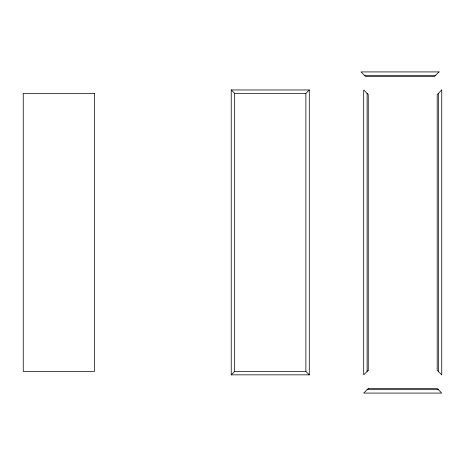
<?xml version="1.0" encoding="UTF-8"?>
<svg xmlns="http://www.w3.org/2000/svg" width="465" height="465" viewBox="0 0 465 465"><rect width="100%" height="100%" fill="white"/><g stroke="black" fill="none" stroke-linecap="round" stroke-linejoin="round"><path stroke-width="0.7" d="M309.295 374.842L305.877 371.425L305.877 93.378L309.295 89.96L231.233 89.96L231.233 374.842L309.295 374.842L309.295 89.96M231.233 374.842L234.656 371.425L234.656 93.378L231.233 89.96M364.421 75.336L435.641 75.336M234.656 93.378L305.877 93.378M234.656 371.425L305.877 371.425M367.106 389.664L438.332 389.664M438.332 93.378L438.332 371.425M367.106 93.378L367.106 371.425M439.065 71.918L434.502 76.475L365.56 76.475L361.003 71.918L439.065 71.918M441.75 89.96L437.187 94.517L437.187 370.285L441.75 374.842L441.75 89.96M368.251 370.285L363.688 374.842L363.688 89.96L368.251 94.517L368.251 370.285M368.251 388.525L363.688 393.082L441.75 393.082L437.187 388.525L368.251 388.525M94.471 93.378L23.25 93.378L23.25 371.425L94.471 371.425L94.471 93.378"/></g></svg>
